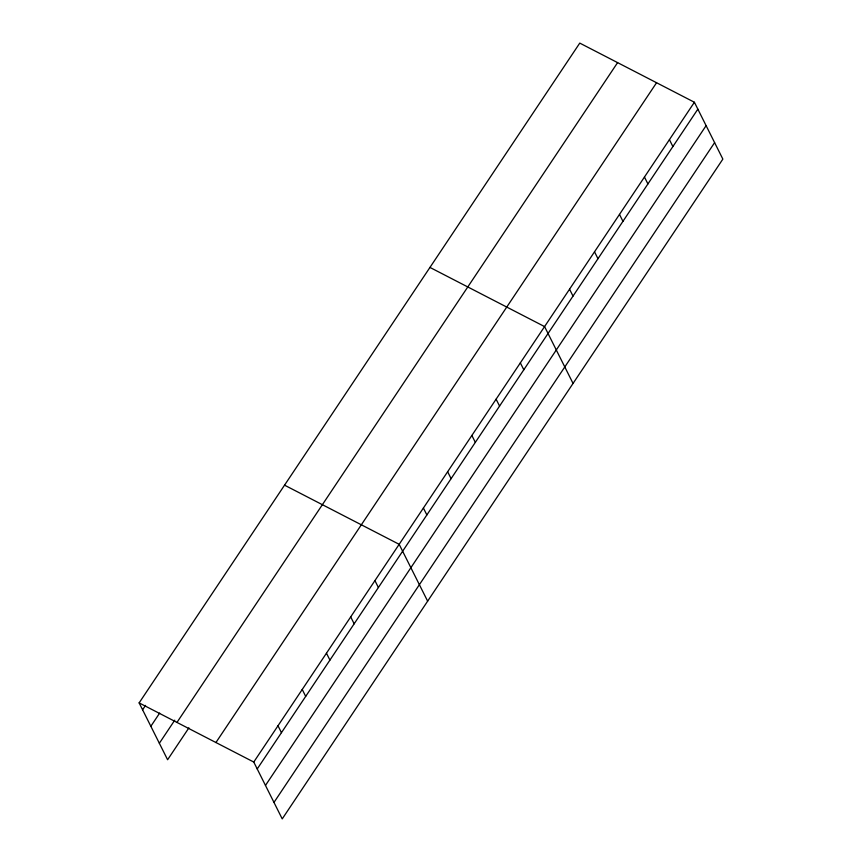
<?xml version="1.0" encoding="UTF-8"?>
<svg xmlns="http://www.w3.org/2000/svg" width="862" height="862" viewBox="0 0 862 862"><rect width="100%" height="100%" fill="white"/><g stroke="black" fill="none" stroke-linecap="round" stroke-linejoin="round"><path stroke-width="1.29" d="M139.138 702.896L579.77 43.1L694.395 102.255L722.862 159.104L282.23 818.9L253.762 762.051L139.138 702.896L167.605 759.745L188.907 727.851M142.596 709.792L145.538 705.396M150.85 726.278L159.664 713.079M159.351 743.259L174.77 720.169M176.969 722.421L617.601 62.624M215.931 742.527L656.564 82.741M253.762 762.051L694.395 102.255M257.221 768.958L697.854 109.162M265.474 785.433L706.107 125.647M273.976 802.414L714.609 142.629M429.955 267.425L544.579 326.59L573.047 383.439M284.546 485.166L399.171 544.321L427.638 601.17M669.429 139.644L672.877 146.551M644.453 177.033L647.912 183.94M619.487 214.422L622.946 221.329M594.521 251.812L597.969 258.708M569.545 289.201L573.004 296.097M520.346 362.88L523.794 369.776M496.113 399.171L499.561 406.067M471.87 435.45L475.328 442.357M447.637 471.74L451.095 478.647M423.404 508.03L426.862 514.937M374.938 580.611L378.386 587.507M350.705 616.901L354.153 623.797M326.461 653.191L329.92 660.087M302.228 689.471L305.687 696.377M277.995 725.761L281.454 732.668"/></g></svg>
